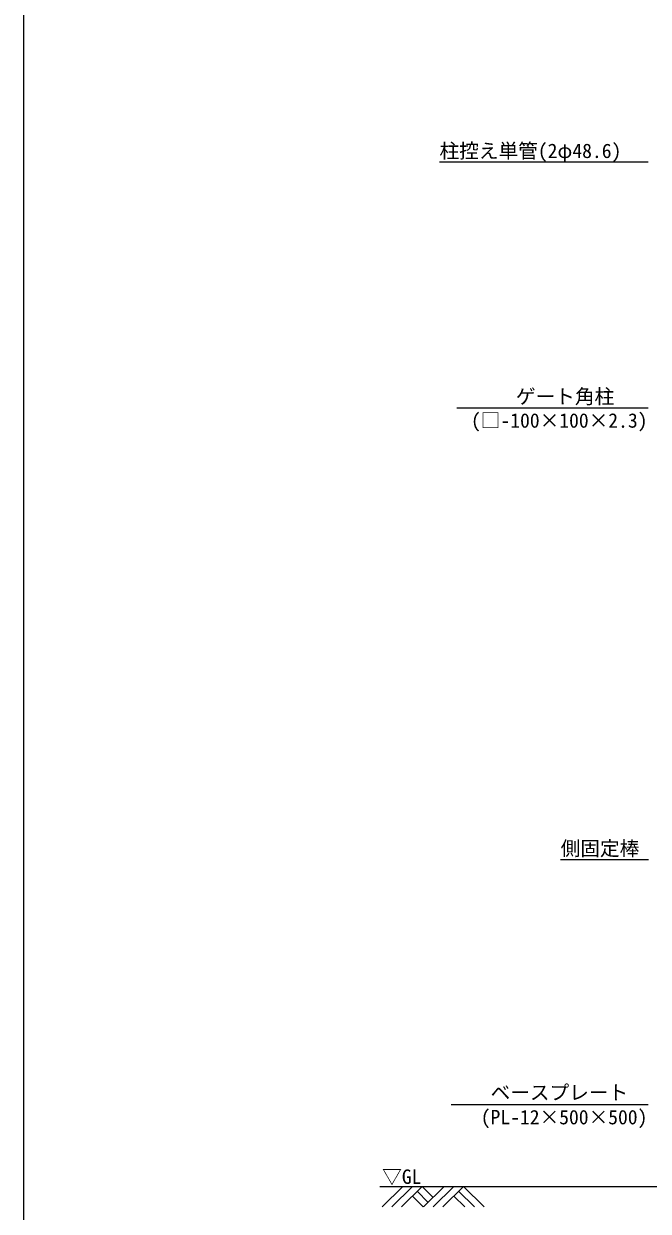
# Model space of a CAD drawing. Units: millimetres, scale not verified. Extents: x -10062 to 10062, y -16938 to 16938.
# Drawn here: x -10062 to -7013, y -13909 to -8113 of the extents above; entities that cross this region are included whole.
import ezdxf
from ezdxf.enums import TextEntityAlignment as Align

# ---------------------------------------------------------------- set-up
doc = ezdxf.new("R2010")
doc.units = ezdxf.units.MM
doc.header["$LTSCALE"] = 90
for name, color, linetype, lineweight in [('0-5_ﾍﾞｰｽﾗｲﾝ', 134, 'Continuous', 18), ('0-B_図面枠', 134, 'Continuous', 18), ('1-B_文字', 134, 'Continuous', 18)]:
    doc.layers.add(name, color=color, linetype=linetype, lineweight=lineweight)
doc.styles.add('ＭＳ ゴシック', font='')
doc.styles.get('ＭＳ ゴシック').set_extended_font_data('MS Gothic')

msp = doc.modelspace()

# ---------------------------------------------------------------- linework, layer by layer
at = {"layer": '0-5_ﾍﾞｰｽﾗｲﾝ'}
msp.add_line((-8324.01, -13787.5), (187.5, -13787.5), dxfattribs=at)
at = {"layer": '0-B_図面枠'}
msp.add_lwpolyline([(-10062.5, -3062.5), (10062.5, -3062.5), (10062.5, -16937.5), (-10062.5, -16937.5)], close=True, dxfattribs=at)
at = {"layer": '1-B_文字'}
for p, q in [((-8032.33, -8787.5), (-7013.66, -8787.5)), ((-7947.52, -9987.5), (-7013.45, -9987.5)), ((-7440.91, -12191.54), (-7012.64, -12191.54)), ((-7975.22, -13387.5), (-7013.55, -13387.5)), ((-8212.27, -13787.5), (-8312.5, -13887.73)), ((-8165.02, -13787.5), (-8265.25, -13887.73)), ((-8117.77, -13787.5), (-8218, -13887.73)), ((-8117.77, -13787.5), (-8063.77, -13841.5)), ((-8009.77, -13787.5), (-8110, -13887.73)), ((-7962.52, -13787.5), (-8062.75, -13887.73)), ((-7915.27, -13787.5), (-8015.5, -13887.73)), ((-7915.27, -13787.5), (-7815.03, -13887.73)), ((-8165.02, -13834.75), (-8112.03, -13887.73)), ((-8141.39, -13811.12), (-8087.39, -13865.12)), ((-7962.52, -13834.75), (-7909.53, -13887.73)), ((-7938.89, -13811.12), (-7862.28, -13887.73))]:
    msp.add_line(p, q, dxfattribs=at)

# ---------------------------------------------------------------- texts
at = {"layer": '1-B_文字', "style": 'ＭＳ ゴシック'}
for s, p in [('柱控え単管(2φ48.6)\u3000\u3000', (-8032.33, -8789.46)), ('\u3000\u3000\u3000ゲート角柱\u3000\u3000\u3000\u3000', (-7947.52, -9988.18)), ('(□-100×100×2.3)', (-7878.84, -10105.58)), ('側固定棒', (-7440.91, -12193.93)), ('\u3000\u3000ベースプレート\u3000\u3000\u3000', (-7975.22, -13385.2)), ('(PL-12×500×500)', (-7831.21, -13505.57)), ('▽GL', (-8312.5, -13796.1))]:
    msp.add_text(s, height=70.38, dxfattribs=at).set_placement(p, align=Align.BOTTOM_LEFT)

doc.saveas('drawing.dxf')
